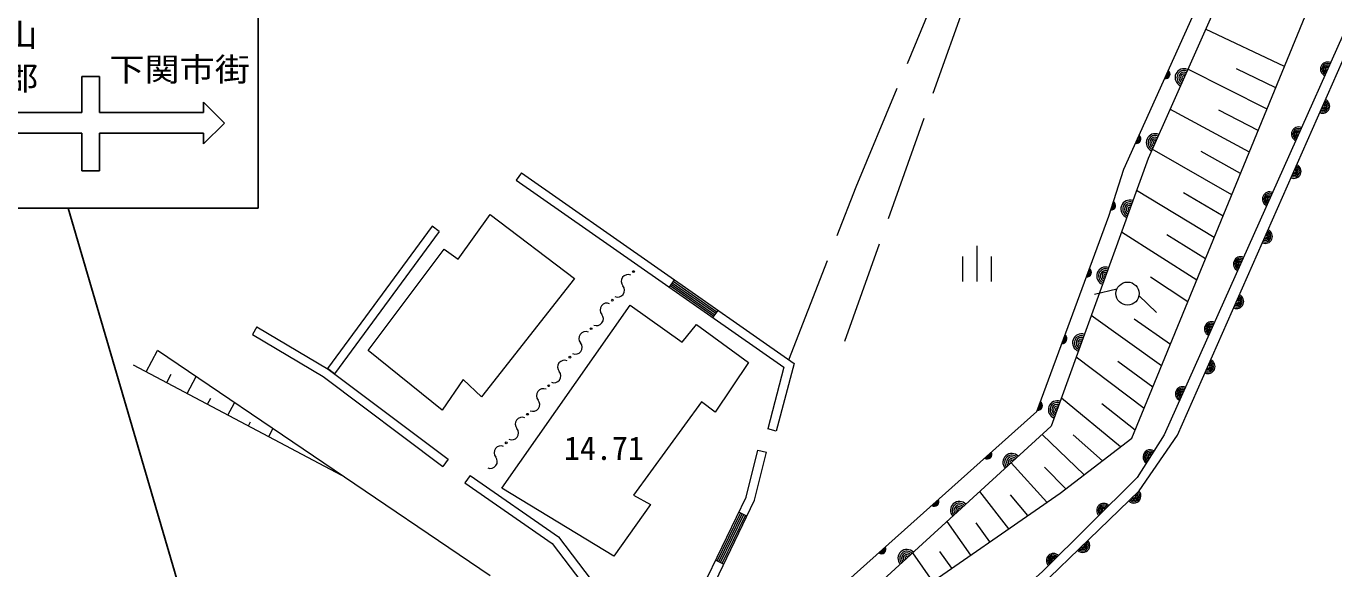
# Model space of a CAD drawing. Units: millimetres, scale not verified. Extents: x 40000 to 680000, y 20000 to 380000.
# Drawn here: x 78766 to 152387, y 310323 to 340833 of the extents above; entities that cross this region are included whole.
import ezdxf
from ezdxf.enums import TextEntityAlignment as Align

# ---------------------------------------------------------------- set-up
doc = ezdxf.new("R2010")
doc.units = ezdxf.units.MM
doc.header["$LTSCALE"] = 1000
doc.linetypes.add('DASHED', pattern=[7.5, 6, -1.5])
doc.layers.add('M-STR-STRC', color=7, linetype='Continuous', lineweight=25)
doc.layers.add('M-WORK', color=1, linetype='Continuous', lineweight=13)
doc.styles.add('ＭＳ ゴシック', font='')
doc.styles.get('ＭＳ ゴシック').set_extended_font_data('MS Gothic')

msp = doc.modelspace()

# ---------------------------------------------------------------- linework, layer by layer
at = {"layer": 'M-STR-STRC'}
for p, q in [((91832, 330602), (91832, 346159)), ((81899, 337996), (81895, 335980)), ((82890, 338006), (81899, 337996)), ((82890, 335980), (82890, 338006)), ((89929, 335386), (88759, 336556)), ((88759, 336556), (88759, 335980)), ((81895, 335980), (76104, 335980)), ((82890, 335980), (88759, 335980)), ((88759, 334216), (89929, 335386)), ((76136, 334810), (81896, 334810)), ((81896, 334810), (81898, 332698)), ((82888, 334810), (82890, 332698)), ((82890, 334810), (88759, 334810)), ((88759, 334810), (88759, 334216)), ((81898, 332698), (82890, 332698)), ((73256, 330602), (91832, 330602)), ((81128, 330602), (93265, 289310))]:
    msp.add_line(p, q, dxfattribs=at)
at = {"layer": 'M-WORK'}
for p, q in [((141016, 317664), (151515, 343190)), ((149613, 338566), (145161, 340663)), ((148624, 336161), (144158, 338409)), ((149119, 337363), (146906, 338441)), ((147635, 333757), (143157, 336158)), ((148130, 334959), (145911, 336112)), ((146646, 331352), (142157, 333911)), ((147141, 332554), (144917, 333784)), ((106644, 332580), (106358, 332170)), ((106358, 332170), (121428, 321657)), ((106644, 332580), (122001, 321867)), ((145657, 328948), (141277, 331598)), ((146152, 330150), (143924, 331459)), ((103079, 327740), (104885, 330249)), ((104885, 330249), (109646, 326637)), ((101621, 329581), (95728, 321579)), ((102024, 329285), (96131, 321282)), ((102024, 329285), (101621, 329581)), ((144668, 326543), (140430, 329260)), ((145163, 327745), (142990, 329099)), ((132307, 326484), (132307, 328484)), ((98013, 322603), (102305, 328302)), ((102305, 328302), (103079, 327740)), ((131507, 326484), (131507, 327884)), ((133107, 326484), (133107, 327884)), ((109646, 326637), (104393, 320000)), ((115256, 326573), (114970, 326162)), ((115027, 326244), (117487, 324528)), ((115084, 326326), (117545, 324610)), ((115141, 326408), (117602, 324692)), ((115199, 326491), (117659, 324774)), ((144174, 325341), (142073, 326727)), ((140171, 326042), (138904, 325748)), ((141413, 325688), (142411, 324731)), ((105548, 314857), (112772, 325154)), ((112772, 325154), (115703, 323066)), ((117430, 324446), (117716, 324856)), ((115703, 323066), (116501, 324051)), ((116501, 324051), (119433, 321917)), ((142690, 321734), (138732, 324572)), ((143185, 322936), (141154, 324352)), ((91762, 323925), (91508, 323495)), ((91508, 323495), (95495, 321134)), ((91762, 323925), (95773, 321551)), ((85531, 321398), (86162, 322592)), ((104890, 309931), (86156, 322596)), ((102188, 319249), (98013, 322603)), ((84796, 321787), (96525, 315586)), ((119433, 321917), (117556, 319126)), ((122001, 321867), (120998, 318068)), ((141701, 319329), (137881, 322222)), ((142195, 320532), (140235, 321976)), ((86680, 320790), (86930, 321263)), ((87830, 320183), (88329, 321127)), ((95495, 321134), (102228, 316084)), ((96131, 321282), (95728, 321579)), ((95773, 321551), (102528, 316484)), ((121428, 321657), (120515, 318195)), ((103361, 320961), (102188, 319249)), ((104393, 320000), (103361, 320961)), ((88979, 319575), (89163, 319923)), ((90128, 318968), (90495, 319662)), ((116782, 319712), (112959, 314459)), ((117556, 319126), (116782, 319712)), ((140385, 317182), (137050, 319927)), ((141206, 318127), (139316, 319598)), ((91278, 318360), (91395, 318583)), ((92427, 317753), (92662, 318198)), ((120998, 318068), (120515, 318195)), ((138325, 315609), (135959, 317869)), ((136982, 314583), (141016, 317664)), ((139356, 316396), (137710, 317856)), ((119306, 314349), (119962, 316999)), ((119778, 314178), (120448, 316879)), ((119962, 316999), (120448, 316879)), ((102528, 316484), (102228, 316084)), ((136230, 314063), (134224, 316284)), ((137293, 314821), (136103, 316044)), ((103755, 315569), (103470, 315158)), ((103470, 315158), (108378, 311755)), ((103755, 315569), (108728, 312121)), ((111857, 311034), (105548, 314857)), ((112959, 314459), (113921, 313943)), ((122596, 304623), (136982, 314583)), ((134084, 312577), (132458, 314670)), ((135156, 313319), (134184, 314480)), ((113921, 313943), (111857, 311034)), ((117124, 309846), (119306, 314349)), ((117548, 309573), (119778, 314178)), ((117677, 310758), (118985, 313458)), ((117767, 310714), (119075, 313414)), ((117857, 310671), (119165, 313371)), ((117947, 310627), (119255, 313327)), ((119345, 313283), (118895, 313501)), ((131945, 311097), (130610, 312981)), ((133011, 311841), (132248, 312902)), ((108378, 311755), (113636, 304869)), ((108728, 312121), (113653, 305671)), ((117587, 310801), (118037, 310583)), ((129807, 309617), (128679, 311216)), ((130876, 310357), (130209, 311300))]:
    msp.add_line(p, q, dxfattribs=at)
at = {"layer": 'M-WORK', "linetype": 'DASHED'}
msp.add_line((131833, 342705), (124832, 323109), dxfattribs=at)
at = {"layer": 'M-WORK'}
for points in [[(113221, 296656), (127411, 302801), (132993, 306577), (141436, 314716), (143594, 317835), (154852, 343353)], [(116955, 302340), (117054, 302538), (135665, 319176), (139711, 330149), (140555, 332788), (145199, 343078)], [(154278, 343440), (142832, 317851), (141307, 315459), (135991, 310176), (131634, 306267)], [(146186, 342969), (141929, 333400), (136476, 318342), (124620, 307506), (116287, 300229)]]:
    msp.add_lwpolyline(points, dxfattribs=at)
at = {"layer": 'M-WORK', "linetype": 'DASHED'}
msp.add_lwpolyline([(121712, 322069), (125500, 331799), (130144, 342987)], dxfattribs=at)
at = {"layer": 'M-WORK'}
for centre, radius in [((112959, 327035), 50), ((140772, 325796), 650), ((111765, 325430), 50), ((110571, 323826), 50), ((109378, 322221), 50), ((108184, 320616), 50), ((106990, 319012), 50), ((105797, 317407), 50)]:
    msp.add_circle(centre, radius, dxfattribs=at)
for centre, radius, start, end in [((152032, 338419), 400, 65.90122, 245.90122), ((152032, 338419), 320, 65.90122, 245.90122), ((152032, 338419), 240, 65.90122, 245.90122), ((142910, 338142), 256, 258.39158, 53.03081), ((142910, 338142), 205, 261.63688, 49.78552), ((142910, 338142), 154, 267.17133, 44.25107), ((142910, 338142), 102, 278.99459, 32.42781), ((142910, 338142), 100, 279.94006, 31.48233), ((143951, 337944), 500, 66.01797, 246.01797), ((143951, 337944), 400, 66.01797, 246.01797), ((143951, 337944), 300, 66.01797, 246.01797), ((143951, 337944), 200, 66.01797, 246.01797), ((143951, 337944), 100, 66.01797, 246.01797), ((152032, 338419), 160, 65.90122, 245.90122), ((152032, 338419), 100, 65.90122, 245.90122), ((151757, 336338), 400, 246.19406, 66.19406), ((151757, 336338), 320, 246.19406, 66.19406), ((151757, 336338), 240, 246.19406, 66.19406), ((151757, 336338), 160, 246.19406, 66.19406), ((151757, 336338), 100, 246.19406, 66.19406), ((150399, 334768), 400, 65.90122, 245.90122), ((150399, 334768), 320, 65.90122, 245.90122), ((150399, 334768), 240, 65.90122, 245.90122), ((141265, 334497), 256, 258.39158, 53.03081), ((141265, 334497), 205, 261.63688, 49.78552), ((141265, 334497), 154, 267.17133, 44.25107), ((141265, 334497), 102, 278.99459, 32.42781), ((141265, 334497), 100, 279.94006, 31.48233), ((142325, 334289), 500, 66.01797, 246.01797), ((142325, 334289), 400, 66.01797, 246.01797), ((142325, 334289), 300, 66.01797, 246.01797), ((142325, 334289), 200, 66.01797, 246.01797), ((142325, 334289), 100, 66.01797, 246.01797), ((150399, 334768), 160, 65.90122, 245.90122), ((150399, 334768), 100, 65.90122, 245.90122), ((150143, 332678), 400, 246.19406, 66.19406), ((150143, 332678), 320, 246.19406, 66.19406), ((150143, 332678), 240, 246.19406, 66.19406), ((150143, 332678), 160, 246.19406, 66.19406), ((150143, 332678), 100, 246.19406, 66.19406), ((148766, 331116), 400, 65.90122, 245.90122), ((148766, 331116), 320, 65.90122, 245.90122), ((148766, 331116), 240, 65.90122, 245.90122), ((139846, 330757), 256, 264.93571, 59.57494), ((139846, 330757), 205, 268.18101, 56.32965), ((139846, 330757), 154, 273.71546, 50.7952), ((139846, 330757), 102, 285.53872, 38.97194), ((139846, 330757), 100, 286.48419, 38.02646), ((140899, 330554), 500, 70.09217, 250.09217), ((140899, 330554), 400, 70.09217, 250.09217), ((140899, 330554), 300, 70.09217, 250.09217), ((140899, 330554), 200, 70.09217, 250.09217), ((140899, 330554), 100, 70.09217, 250.09217), ((148766, 331116), 160, 65.90122, 245.90122), ((148766, 331116), 100, 65.90122, 245.90122), ((148528, 329018), 400, 246.19406, 66.19406), ((148528, 329018), 320, 246.19406, 66.19406), ((148528, 329018), 240, 246.19406, 66.19406), ((148528, 329018), 160, 246.19406, 66.19406), ((148528, 329018), 100, 246.19406, 66.19406), ((147132, 327465), 400, 65.90122, 245.90122), ((147132, 327465), 320, 65.90122, 245.90122), ((147132, 327465), 240, 65.90122, 245.90122), ((147132, 327465), 160, 65.90122, 245.90122), ((138489, 326997), 256, 262.44039, 57.07962), ((138489, 326997), 205, 265.68569, 53.83433), ((138489, 326997), 154, 271.22014, 48.29988), ((138489, 326997), 102, 283.0434, 36.47662), ((138489, 326997), 100, 283.98887, 35.53114), ((139537, 326793), 500, 70.09217, 250.09217), ((139537, 326793), 400, 70.09217, 250.09217), ((139537, 326793), 300, 70.09217, 250.09217), ((139537, 326793), 200, 70.09217, 250.09217), ((139537, 326793), 100, 70.09217, 250.09217), ((147132, 327465), 100, 65.90122, 245.90122), ((112070, 325982), 384, 246.03751, 40.67674), ((112653, 326483), 384, 66.03751, 220.67674), ((146913, 325359), 400, 246.19406, 66.19406), ((146913, 325359), 320, 246.19406, 66.19406), ((146913, 325359), 240, 246.19406, 66.19406), ((146913, 325359), 160, 246.19406, 66.19406), ((146913, 325359), 100, 246.19406, 66.19406), ((111460, 324879), 384, 66.03751, 220.67674), ((110877, 324378), 384, 246.03751, 40.67674), ((145499, 323813), 400, 65.90122, 245.90122), ((145499, 323813), 320, 65.90122, 245.90122), ((145499, 323813), 240, 65.90122, 245.90122), ((145499, 323813), 160, 65.90122, 245.90122), ((110266, 323274), 384, 66.03751, 220.67674), ((137105, 323244), 256, 262.44039, 57.07962), ((137105, 323244), 205, 265.68569, 53.83433), ((137105, 323244), 154, 271.22014, 48.29988), ((137105, 323244), 102, 283.0434, 36.47662), ((137105, 323244), 100, 283.98887, 35.53114), ((138175, 323032), 500, 70.09217, 250.09217), ((138175, 323032), 400, 70.09217, 250.09217), ((138175, 323032), 300, 70.09217, 250.09217), ((138175, 323032), 200, 70.09217, 250.09217), ((145499, 323813), 100, 65.90122, 245.90122), ((109683, 322773), 384, 246.03751, 40.67674), ((138175, 323032), 100, 70.09217, 250.09217), ((109072, 321669), 384, 66.03751, 220.67674), ((145299, 321699), 400, 246.19406, 66.19406), ((145299, 321699), 320, 246.19406, 66.19406), ((145299, 321699), 240, 246.19406, 66.19406), ((145299, 321699), 160, 246.19406, 66.19406), ((145299, 321699), 100, 246.19406, 66.19406), ((108489, 321168), 384, 246.03751, 40.67674), ((107879, 320064), 384, 66.03751, 220.67674), ((143866, 320162), 400, 65.90122, 245.90122), ((143866, 320162), 320, 65.90122, 245.90122), ((143866, 320162), 240, 65.90122, 245.90122), ((143866, 320162), 160, 65.90122, 245.90122), ((143866, 320162), 100, 65.90122, 245.90122), ((107296, 319563), 384, 246.03751, 40.67674), ((135721, 319491), 256, 262.44039, 57.07962), ((135721, 319491), 205, 265.68569, 53.83433), ((135721, 319491), 154, 271.22014, 48.29988), ((135721, 319491), 102, 283.0434, 36.47662), ((135721, 319491), 100, 283.98887, 35.53114), ((136813, 319271), 500, 70.09217, 250.09217), ((136813, 319271), 400, 70.09217, 250.09217), ((136813, 319271), 300, 70.09217, 250.09217), ((106685, 318460), 384, 66.03751, 220.67674), ((136813, 319271), 200, 70.09217, 250.09217), ((136813, 319271), 100, 70.09217, 250.09217), ((106102, 317959), 384, 246.03751, 40.67674), ((104908, 316354), 384, 246.03751, 40.67674), ((105491, 316855), 384, 66.03751, 220.67674), ((132880, 316762), 256, 234.47821, 29.11744), ((132880, 316762), 205, 237.7235, 25.87214), ((132880, 316762), 154, 243.25795, 20.3377), ((132880, 316762), 102, 255.08121, 8.51443), ((132880, 316762), 100, 256.02669, 7.56896), ((134253, 316310), 500, 42.42564, 222.42564), ((134253, 316310), 400, 42.42564, 222.42564), ((134253, 316310), 300, 42.42564, 222.42564), ((142043, 316613), 400, 57.49248, 237.49248), ((142043, 316613), 320, 57.49248, 237.49248), ((142043, 316613), 240, 57.49248, 237.49248), ((142043, 316613), 160, 57.49248, 237.49248), ((142043, 316613), 100, 57.49248, 237.49248), ((134253, 316310), 200, 42.42564, 222.42564), ((134253, 316310), 100, 42.42564, 222.42564), ((141127, 314417), 400, 223.94659, 43.94659), ((141127, 314417), 320, 223.94659, 43.94659), ((141127, 314417), 240, 223.94659, 43.94659), ((141127, 314417), 160, 223.94659, 43.94659), ((141127, 314417), 100, 223.94659, 43.94659), ((129898, 314096), 256, 234.47821, 29.11744), ((129898, 314096), 205, 237.7235, 25.87214), ((129898, 314096), 154, 243.25795, 20.3377), ((129898, 314096), 102, 255.08121, 8.51443), ((129898, 314096), 100, 256.02669, 7.56896), ((131301, 313612), 500, 42.42564, 222.42564), ((131301, 313612), 400, 42.42564, 222.42564), ((131301, 313612), 300, 42.42564, 222.42564), ((131301, 313612), 200, 42.42564, 222.42564), ((131301, 313612), 100, 42.42564, 222.42564), ((139441, 313604), 400, 44.81686, 224.81686), ((139441, 313604), 320, 44.81686, 224.81686), ((139441, 313604), 240, 44.81686, 224.81686), ((139441, 313604), 160, 44.81686, 224.81686), ((139441, 313604), 100, 44.81686, 224.81686), ((126916, 311430), 256, 234.47821, 29.11744), ((126916, 311430), 205, 237.7235, 25.87214), ((126916, 311430), 154, 243.25795, 20.3377), ((126916, 311430), 102, 255.08121, 8.51443), ((126916, 311430), 100, 256.02669, 7.56896), ((138247, 311641), 400, 223.94659, 43.94659), ((138247, 311641), 320, 223.94659, 43.94659), ((138247, 311641), 240, 223.94659, 43.94659), ((138247, 311641), 160, 223.94659, 43.94659), ((138247, 311641), 100, 223.94659, 43.94659), ((128348, 310913), 500, 42.42564, 222.42564), ((128348, 310913), 400, 42.42564, 222.42564), ((128348, 310913), 300, 42.42564, 222.42564), ((128348, 310913), 200, 42.42564, 222.42564), ((128348, 310913), 100, 42.42564, 222.42564), ((136603, 310784), 400, 44.81686, 224.81686), ((136603, 310784), 320, 44.81686, 224.81686), ((136603, 310784), 240, 44.81686, 224.81686), ((136603, 310784), 160, 44.81686, 224.81686), ((136603, 310784), 100, 44.81686, 224.81686)]:
    msp.add_arc(centre, radius, start, end, dxfattribs=at)

# ---------------------------------------------------------------- texts
at = {"layer": 'M-STR-STRC', "style": 'ＭＳ ゴシック', "width": 1.1}
for s, p in [('徳山', (79409, 339264)), ('小郡', (79449, 336845)), ('下関市街', (91367, 337344))]:
    msp.add_text(s, height=1320, dxfattribs=at).set_placement(p, align=Align.BOTTOM_RIGHT)
at = {"layer": 'M-WORK', "style": 'ＭＳ ゴシック'}
msp.add_text('14.71', height=1320, dxfattribs=at).set_placement((109049, 316051), align=Align.BOTTOM_LEFT)

doc.saveas('drawing.dxf')
